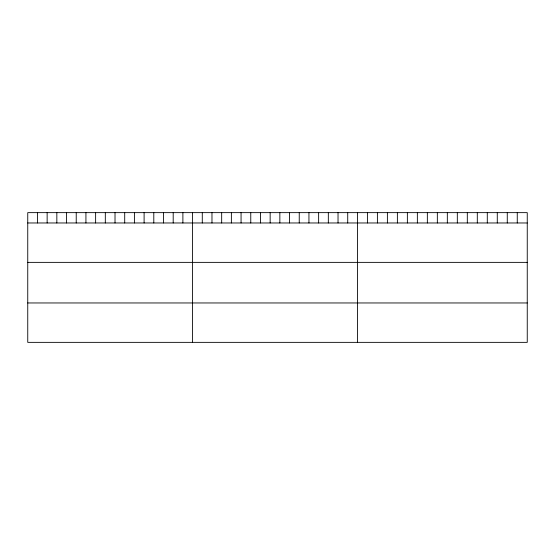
<?xml version="1.0" encoding="UTF-8"?>
<svg xmlns="http://www.w3.org/2000/svg" width="555" height="555" viewBox="0 0 555 555"><rect width="100%" height="100%" fill="white"/><g stroke="black" fill="none" stroke-linecap="round" stroke-linejoin="round"><path stroke-width="0.83" d="M527.25 222.971L527.25 342.359L27.75 342.359L27.75 212.641L527.25 212.641L527.25 222.971L27.75 222.971M27.75 262.369L527.25 262.369M27.75 302.961L527.25 302.961M517.26 212.641L517.26 222.971M507.27 212.641L507.27 222.971M497.28 212.641L497.28 222.971M487.29 212.641L487.29 222.971M477.3 212.641L477.3 222.971M467.31 212.641L467.31 222.971M457.32 212.641L457.32 222.971M447.33 212.641L447.33 222.971M437.34 212.641L437.34 222.971M427.35 212.641L427.35 222.971M417.36 212.641L417.36 222.971M407.37 212.641L407.37 222.971M397.38 212.641L397.38 222.971M387.39 212.641L387.39 222.971M377.4 212.641L377.4 222.971M367.41 212.641L367.41 222.971M357.42 212.641L357.42 342.359M347.721 212.641L347.721 222.971M338.03 212.641L338.03 222.971M328.331 212.641L328.331 222.971M318.632 212.641L318.632 222.971M308.941 212.641L308.941 222.971M299.242 212.641L299.242 222.971M289.543 212.641L289.543 222.971M279.852 212.641L279.852 222.971M270.153 212.641L270.153 222.971M260.462 212.641L260.462 222.971M250.763 212.641L250.763 222.971M241.064 212.641L241.064 222.971M231.373 212.641L231.373 222.971M221.674 212.641L221.674 222.971M211.975 212.641L211.975 222.971M202.284 212.641L202.284 222.971M192.585 212.641L192.585 342.359M182.886 212.641L182.886 222.971M173.195 212.641L173.195 222.971M163.496 212.641L163.496 222.971M153.797 212.641L153.797 222.971M144.106 212.641L144.106 222.971M134.407 212.641L134.407 222.971M124.708 212.641L124.708 222.971M115.017 212.641L115.017 222.971M105.318 212.641L105.318 222.971M95.626 212.641L95.626 222.971M85.928 212.641L85.928 222.971M76.229 212.641L76.229 222.971M66.538 212.641L66.538 222.971M56.839 212.641L56.839 222.971M47.14 212.641L47.14 222.971M37.449 212.641L37.449 222.971"/></g></svg>
